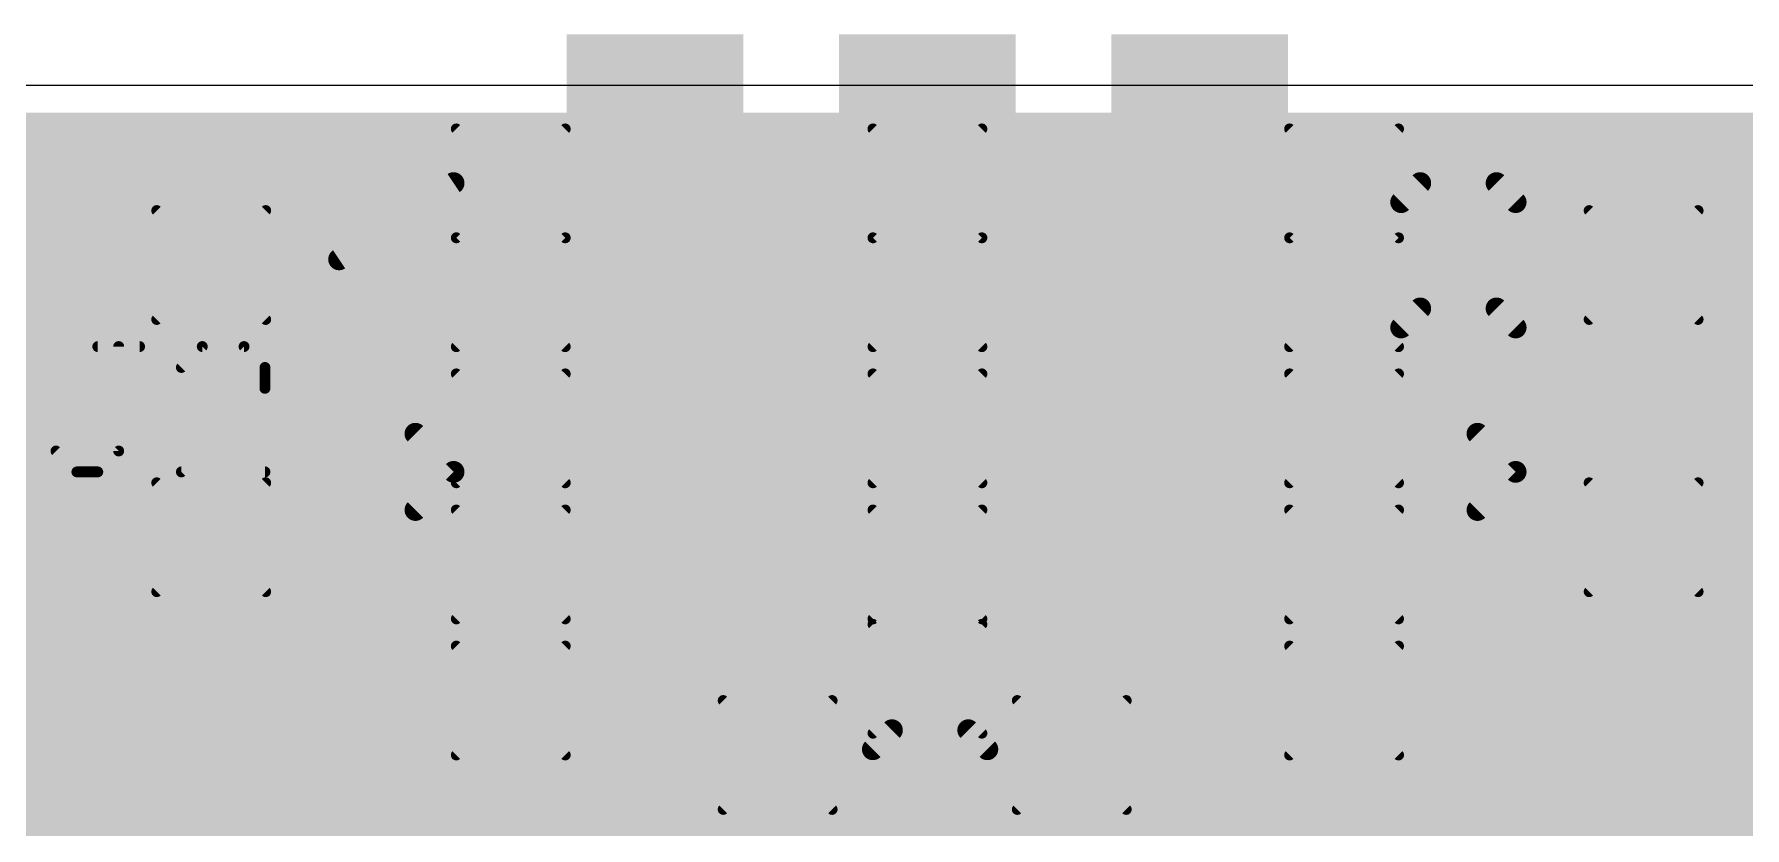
# Model space of a CAD drawing. Extents: x -1.41 to 8.41, y -3.01 to 3.01.
# Drawn here: x 0.272 to 0.9, y 0.927 to 1.219 of the extents above; entities that cross this region are included whole.
import ezdxf

# ---------------------------------------------------------------- set-up
doc = ezdxf.new("R2010")
doc.units = 0
for name, color, linetype in [('1', 12, 'CONTINUOUS'), ('145', 110, 'CONTINUOUS'), ('15', 6, 'CONTINUOUS'), ('16', 5, 'CONTINUOUS'), ('18', 110, 'CONTINUOUS'), ('2', 4, 'CONTINUOUS'), ('20', 6, 'CONTINUOUS'), ('22', 53, 'CONTINUOUS'), ('25', 53, 'CONTINUOUS'), ('29', 253, 'CONTINUOUS')]:
    doc.layers.add(name, color=color, linetype=linetype)

# ---------------------------------------------------------------- blocks, each defined once
blk = doc.blocks.new('RECT')
blk.add_solid([(-0.5, -0.5), (0.5, -0.5), (-0.5, 0.5), (0.5, 0.5)])
blk = doc.blocks.new('ROUNDV')
at = {"const_width": 0.5}
blk.add_lwpolyline([(0, -0.25, 1), (0, 0.25, 1), (0, -0.25)], format="xyb", dxfattribs=at)

msp = doc.modelspace()

# ---------------------------------------------------------------- linework, layer by layer
at = {"layer": '1'}
for points, const_width in [([(0.02, 1.18), (0.4525, 1.18)], 0.02), ([(0.4525, 1.18), (0.4525, 0.970716)], 0.02), ([(0.5475, 0.970716), (0.5475, 1.18)], 0.02), ([(0.5475, 1.18), (0.6525, 1.18)], 0.02), ([(0.6525, 1.18), (0.6525, 0.970716)], 0.02), ([(0.7475, 0.970716), (0.7475, 1.18)], 0.02), ([(0.7475, 1.18), (1.18, 1.18)], 0.02), ([(0.02, 1.16), (0.4525, 1.16)], 0.02), ([(0.5475, 1.16), (0.6525, 1.16)], 0.02), ([(0.7475, 1.16), (1.18, 1.16)], 0.02), ([(0.02, 1.14), (0.4525, 1.14)], 0.02), ([(0.5475, 1.14), (0.6525, 1.14)], 0.02), ([(0.7475, 1.14), (1.18, 1.14)], 0.02), ([(0.02, 1.12), (0.4525, 1.12)], 0.02), ([(0.5475, 1.12), (0.6525, 1.12)], 0.02), ([(0.7475, 1.12), (1.18, 1.12)], 0.02), ([(0.02, 1.1), (0.4525, 1.1)], 0.02), ([(0.5475, 1.1), (0.6525, 1.1)], 0.02), ([(0.7475, 1.1), (1.18, 1.1)], 0.02), ([(0.5, 0.9), (0.5, 1.089)], 0.03), ([(0.697, 0.817), (0.697, 1.089)], 0.03), ([(0.697, 1.089), (0.7, 1.089)], 0.03), ([(0.02, 1.08), (0.4525, 1.08)], 0.02), ([(0.5475, 1.08), (0.6525, 1.08)], 0.02), ([(0.7475, 1.08), (1.18, 1.08)], 0.02), ([(0.02, 1.06), (0.4525, 1.06)], 0.02), ([(0.5475, 1.06), (0.6525, 1.06)], 0.02), ([(0.7475, 1.06), (1.18, 1.06)], 0.02), ([(0.224853, 1.04), (0.4525, 1.04)], 0.02), ([(0.5475, 1.04), (0.6525, 1.04)], 0.02), ([(0.7475, 1.04), (1.18, 1.04)], 0.02), ([(0.242517, 1.02), (0.4525, 1.02)], 0.02), ([(0.5475, 1.02), (0.6525, 1.02)], 0.02), ([(0.7475, 1.02), (1.18, 1.02)], 0.02), ([(0.25, 1), (0.4525, 1)], 0.02), ([(0.5475, 1), (0.6525, 1)], 0.02), ([(0.7475, 1), (1.18, 1)], 0.02), ([(0.25, 0.98), (0.4525, 0.98)], 0.02), ([(0.5475, 0.98), (0.6525, 0.98)], 0.02), ([(0.7475, 0.98), (1.18, 0.98)], 0.02), ([(0.4525, 0.970716), (0.464216, 0.959)], 0.02), ([(0.535784, 0.959), (0.5475, 0.970716)], 0.02), ([(0.6525, 0.970716), (0.662, 0.961216)], 0.02), ([(0.735784, 0.959), (0.7475, 0.970716)], 0.02), ([(0.242517, 0.96), (0.463216, 0.96)], 0.02), ([(0.464216, 0.959), (0.465, 0.959)], 0.02), ([(0.465, 0.959), (0.465, 0.893038)], 0.02), ([(0.535, 0.914497), (0.535, 0.959)], 0.02), ([(0.535, 0.959), (0.535784, 0.959)], 0.02), ([(0.536784, 0.96), (0.662, 0.96)], 0.02), ([(0.662, 0.961216), (0.662, 0.854716)], 0.02), ([(0.732, 0.805376), (0.732, 0.959)], 0.02), ([(0.732, 0.959), (0.735784, 0.959)], 0.02), ([(0.736784, 0.96), (1.18, 0.96)], 0.02), ([(0.224853, 0.94), (0.465, 0.94)], 0.02), ([(0.535, 0.94), (0.662, 0.94)], 0.02), ([(0.732, 0.94), (1.18, 0.94)], 0.02), ([(0.737, 0.851), (0.737, 0.927)], 0.027), ([(0.02, 0.92), (0.465, 0.92)], 0.02), ([(0.535, 0.92), (0.662, 0.92)], 0.02), ([(0.732, 0.92), (1.18, 0.92)], 0.02)]:
    msp.add_lwpolyline(points, dxfattribs=dict(at, const_width=const_width))
for points, const_width in [([(0.4575, 1.18, 1), (0.4475, 1.18)], 0.01), ([(0.4525, 1.175, 1), (0.4525, 1.185)], 0.01), ([(0.5525, 1.18, 1), (0.5425, 1.18)], 0.01), ([(0.5475, 1.185, 1), (0.5475, 1.175)], 0.01), ([(0.6575, 1.18, 1), (0.6475, 1.18)], 0.01), ([(0.6525, 1.175, 1), (0.6525, 1.185)], 0.01), ([(0.7525, 1.18, 1), (0.7425, 1.18)], 0.01), ([(0.7475, 1.185, 1), (0.7475, 1.175)], 0.01), ([(0.4525, 1.155, 1), (0.4525, 1.165)], 0.01), ([(0.5475, 1.165, 1), (0.5475, 1.155)], 0.01), ([(0.6525, 1.155, 1), (0.6525, 1.165)], 0.01), ([(0.7475, 1.165, 1), (0.7475, 1.155)], 0.01), ([(0.4525, 1.135, 1), (0.4525, 1.145)], 0.01), ([(0.5475, 1.145, 1), (0.5475, 1.135)], 0.01), ([(0.6525, 1.135, 1), (0.6525, 1.145)], 0.01), ([(0.7475, 1.145, 1), (0.7475, 1.135)], 0.01), ([(0.4525, 1.115, 1), (0.4525, 1.125)], 0.01), ([(0.5475, 1.125, 1), (0.5475, 1.115)], 0.01), ([(0.6525, 1.115, 1), (0.6525, 1.125)], 0.01), ([(0.7475, 1.125, 1), (0.7475, 1.115)], 0.01), ([(0.4525, 1.095, 1), (0.4525, 1.105)], 0.01), ([(0.5475, 1.105, 1), (0.5475, 1.095)], 0.01), ([(0.6525, 1.095, 1), (0.6525, 1.105)], 0.01), ([(0.7475, 1.105, 1), (0.7475, 1.095)], 0.01), ([(0.5075, 1.089, 1), (0.4925, 1.089)], 0.015), ([(0.7045, 1.089, 1), (0.6895, 1.089)], 0.015), ([(0.697, 1.0965, 1), (0.697, 1.0815)], 0.015), ([(0.7, 1.0815, 1), (0.7, 1.0965)], 0.015), ([(0.4525, 1.075, 1), (0.4525, 1.085)], 0.01), ([(0.5475, 1.085, 1), (0.5475, 1.075)], 0.01), ([(0.6525, 1.075, 1), (0.6525, 1.085)], 0.01), ([(0.7475, 1.085, 1), (0.7475, 1.075)], 0.01), ([(0.4525, 1.055, 1), (0.4525, 1.065)], 0.01), ([(0.5475, 1.065, 1), (0.5475, 1.055)], 0.01), ([(0.6525, 1.055, 1), (0.6525, 1.065)], 0.01), ([(0.7475, 1.065, 1), (0.7475, 1.055)], 0.01), ([(0.4525, 1.035, 1), (0.4525, 1.045)], 0.01), ([(0.5475, 1.045, 1), (0.5475, 1.035)], 0.01), ([(0.6525, 1.035, 1), (0.6525, 1.045)], 0.01), ([(0.7475, 1.045, 1), (0.7475, 1.035)], 0.01), ([(0.4525, 1.015, 1), (0.4525, 1.025)], 0.01), ([(0.5475, 1.025, 1), (0.5475, 1.015)], 0.01), ([(0.6525, 1.015, 1), (0.6525, 1.025)], 0.01), ([(0.7475, 1.025, 1), (0.7475, 1.015)], 0.01), ([(0.4525, 0.995, 1), (0.4525, 1.005)], 0.01), ([(0.5475, 1.005, 1), (0.5475, 0.995)], 0.01), ([(0.6525, 0.995, 1), (0.6525, 1.005)], 0.01), ([(0.7475, 1.005, 1), (0.7475, 0.995)], 0.01), ([(0.4525, 0.975, 1), (0.4525, 0.985)], 0.01), ([(0.5475, 0.985, 1), (0.5475, 0.975)], 0.01), ([(0.6525, 0.975, 1), (0.6525, 0.985)], 0.01), ([(0.7475, 0.985, 1), (0.7475, 0.975)], 0.01), ([(0.456036, 0.974251, 1), (0.448964, 0.96718)], 0.01), ([(0.551035, 0.96718, 1), (0.543964, 0.974251)], 0.01), ([(0.656036, 0.974251, 1), (0.648964, 0.96718)], 0.01), ([(0.751035, 0.96718, 1), (0.743964, 0.974251)], 0.01), ([(0.4475, 0.970716, 1), (0.4575, 0.970716)], 0.01), ([(0.5425, 0.970716, 1), (0.5525, 0.970716)], 0.01), ([(0.6475, 0.970716, 1), (0.6575, 0.970716)], 0.01), ([(0.7425, 0.970716, 1), (0.7525, 0.970716)], 0.01), ([(0.464216, 0.964, 1), (0.464216, 0.954)], 0.01), ([(0.47, 0.959, 1), (0.46, 0.959)], 0.01), ([(0.46068, 0.955464, 1), (0.467751, 0.962536)], 0.01), ([(0.463216, 0.955, 1), (0.463216, 0.965)], 0.01), ([(0.465, 0.954, 1), (0.465, 0.964)], 0.01), ([(0.54, 0.959, 1), (0.53, 0.959)], 0.01), ([(0.535, 0.964, 1), (0.535, 0.954)], 0.01), ([(0.532249, 0.962536, 1), (0.53932, 0.955464)], 0.01), ([(0.536784, 0.965, 1), (0.536784, 0.955)], 0.01), ([(0.535784, 0.954, 1), (0.535784, 0.964)], 0.01), ([(0.667, 0.961216, 1), (0.657, 0.961216)], 0.01), ([(0.658464, 0.95768, 1), (0.665536, 0.964751)], 0.01), ([(0.662, 0.955, 1), (0.662, 0.965)], 0.01), ([(0.737, 0.959, 1), (0.727, 0.959)], 0.01), ([(0.732, 0.964, 1), (0.732, 0.954)], 0.01), ([(0.732249, 0.962536, 1), (0.73932, 0.955464)], 0.01), ([(0.736784, 0.965, 1), (0.736784, 0.955)], 0.01), ([(0.735784, 0.954, 1), (0.735784, 0.964)], 0.01), ([(0.465, 0.935, 1), (0.465, 0.945)], 0.01), ([(0.535, 0.945, 1), (0.535, 0.935)], 0.01), ([(0.662, 0.935, 1), (0.662, 0.945)], 0.01), ([(0.732, 0.945, 1), (0.732, 0.935)], 0.01), ([(0.74375, 0.927, 1), (0.73025, 0.927)], 0.0135), ([(0.465, 0.915, 1), (0.465, 0.925)], 0.01), ([(0.535, 0.925, 1), (0.535, 0.915)], 0.01), ([(0.662, 0.915, 1), (0.662, 0.925)], 0.01), ([(0.732, 0.925, 1), (0.732, 0.915)], 0.01)]:
    msp.add_lwpolyline(points, format="xyb", dxfattribs=dict(at, const_width=const_width))
at = {"layer": '145', "const_width": 0.004}
for points in [[(0.427, 1.184), (0.467, 1.144)], [(0.467, 1.184), (0.427, 1.144)], [(0.58, 1.184), (0.62, 1.144)], [(0.62, 1.184), (0.58, 1.144)], [(0.733, 1.184), (0.773, 1.144)], [(0.773, 1.184), (0.733, 1.144)], [(0.317, 1.154), (0.357, 1.114)], [(0.357, 1.154), (0.317, 1.114)], [(0.843, 1.154), (0.883, 1.114)], [(0.883, 1.154), (0.843, 1.114)], [(0.427, 1.144), (0.467, 1.104)], [(0.467, 1.144), (0.427, 1.104)], [(0.58, 1.144), (0.62, 1.104)], [(0.62, 1.144), (0.58, 1.104)], [(0.733, 1.144), (0.773, 1.104)], [(0.773, 1.144), (0.733, 1.104)], [(0.427, 1.094), (0.467, 1.054)], [(0.467, 1.094), (0.427, 1.054)], [(0.58, 1.094), (0.62, 1.054)], [(0.62, 1.094), (0.58, 1.054)], [(0.733, 1.094), (0.773, 1.054)], [(0.773, 1.094), (0.733, 1.054)], [(0.317, 1.054), (0.357, 1.014)], [(0.357, 1.054), (0.317, 1.014)], [(0.843, 1.054), (0.883, 1.014)], [(0.883, 1.054), (0.843, 1.014)], [(0.427, 1.044), (0.467, 1.004)], [(0.467, 1.044), (0.427, 1.004)], [(0.58, 1.044), (0.62, 1.004)], [(0.62, 1.044), (0.58, 1.004)], [(0.733, 1.044), (0.773, 1.004)], [(0.773, 1.044), (0.733, 1.004)], [(0.58, 1.002), (0.62, 0.962)], [(0.62, 1.002), (0.58, 0.962)], [(0.427, 0.994), (0.467, 0.954)], [(0.467, 0.994), (0.427, 0.954)], [(0.733, 0.994), (0.773, 0.954)], [(0.773, 0.994), (0.733, 0.954)], [(0.525, 0.974), (0.565, 0.934)], [(0.565, 0.974), (0.525, 0.934)], [(0.633, 0.974), (0.673, 0.934)], [(0.673, 0.974), (0.633, 0.934)]]:
    msp.add_lwpolyline(points, dxfattribs=at)
at = {"layer": '145', "const_width": 0.002}
for points in [[(0.427707, 1.184707, 1), (0.426293, 1.183293)], [(0.467707, 1.183293, 1), (0.466293, 1.184707)], [(0.580707, 1.184707, 1), (0.579293, 1.183293)], [(0.620707, 1.183293, 1), (0.619293, 1.184707)], [(0.733707, 1.184707, 1), (0.732293, 1.183293)], [(0.773707, 1.183293, 1), (0.772293, 1.184707)], [(0.317707, 1.154707, 1), (0.316293, 1.153293)], [(0.357707, 1.153293, 1), (0.356293, 1.154707)], [(0.843707, 1.154707, 1), (0.842293, 1.153293)], [(0.883707, 1.153293, 1), (0.882293, 1.154707)], [(0.427707, 1.144707, 1), (0.426293, 1.143293)], [(0.426293, 1.144707, 1), (0.427707, 1.143293)], [(0.467707, 1.143293, 1), (0.466293, 1.144707)], [(0.466293, 1.143293, 1), (0.467707, 1.144707)], [(0.580707, 1.144707, 1), (0.579293, 1.143293)], [(0.579293, 1.144707, 1), (0.580707, 1.143293)], [(0.620707, 1.143293, 1), (0.619293, 1.144707)], [(0.619293, 1.143293, 1), (0.620707, 1.144707)], [(0.733707, 1.144707, 1), (0.732293, 1.143293)], [(0.732293, 1.144707, 1), (0.733707, 1.143293)], [(0.773707, 1.143293, 1), (0.772293, 1.144707)], [(0.772293, 1.143293, 1), (0.773707, 1.144707)], [(0.316293, 1.114707, 1), (0.317707, 1.113293)], [(0.356293, 1.113293, 1), (0.357707, 1.114707)], [(0.842293, 1.114707, 1), (0.843707, 1.113293)], [(0.882293, 1.113293, 1), (0.883707, 1.114707)], [(0.426293, 1.104707, 1), (0.427707, 1.103293)], [(0.466293, 1.103293, 1), (0.467707, 1.104707)], [(0.579293, 1.104707, 1), (0.580707, 1.103293)], [(0.619293, 1.103293, 1), (0.620707, 1.104707)], [(0.732293, 1.104707, 1), (0.733707, 1.103293)], [(0.772293, 1.103293, 1), (0.773707, 1.104707)], [(0.427707, 1.094707, 1), (0.426293, 1.093293)], [(0.467707, 1.093293, 1), (0.466293, 1.094707)], [(0.580707, 1.094707, 1), (0.579293, 1.093293)], [(0.620707, 1.093293, 1), (0.619293, 1.094707)], [(0.733707, 1.094707, 1), (0.732293, 1.093293)], [(0.773707, 1.093293, 1), (0.772293, 1.094707)], [(0.317707, 1.054707, 1), (0.316293, 1.053293)], [(0.357707, 1.053293, 1), (0.356293, 1.054707)], [(0.426293, 1.054707, 1), (0.427707, 1.053293)], [(0.466293, 1.053293, 1), (0.467707, 1.054707)], [(0.579293, 1.054707, 1), (0.580707, 1.053293)], [(0.619293, 1.053293, 1), (0.620707, 1.054707)], [(0.732293, 1.054707, 1), (0.733707, 1.053293)], [(0.772293, 1.053293, 1), (0.773707, 1.054707)], [(0.843707, 1.054707, 1), (0.842293, 1.053293)], [(0.883707, 1.053293, 1), (0.882293, 1.054707)], [(0.427707, 1.044707, 1), (0.426293, 1.043293)], [(0.467707, 1.043293, 1), (0.466293, 1.044707)], [(0.580707, 1.044707, 1), (0.579293, 1.043293)], [(0.620707, 1.043293, 1), (0.619293, 1.044707)], [(0.733707, 1.044707, 1), (0.732293, 1.043293)], [(0.773707, 1.043293, 1), (0.772293, 1.044707)], [(0.316293, 1.014707, 1), (0.317707, 1.013293)], [(0.356293, 1.013293, 1), (0.357707, 1.014707)], [(0.842293, 1.014707, 1), (0.843707, 1.013293)], [(0.882293, 1.013293, 1), (0.883707, 1.014707)], [(0.426293, 1.004707, 1), (0.427707, 1.003293)], [(0.466293, 1.003293, 1), (0.467707, 1.004707)], [(0.579293, 1.004707, 1), (0.580707, 1.003293)], [(0.619293, 1.003293, 1), (0.620707, 1.004707)], [(0.732293, 1.004707, 1), (0.733707, 1.003293)], [(0.772293, 1.003293, 1), (0.773707, 1.004707)], [(0.580707, 1.002707, 1), (0.579293, 1.001293)], [(0.620707, 1.001293, 1), (0.619293, 1.002707)], [(0.427707, 0.994707, 1), (0.426293, 0.993293)], [(0.467707, 0.993293, 1), (0.466293, 0.994707)], [(0.733707, 0.994707, 1), (0.732293, 0.993293)], [(0.773707, 0.993293, 1), (0.772293, 0.994707)], [(0.525707, 0.974707, 1), (0.524293, 0.973293)], [(0.565707, 0.973293, 1), (0.564293, 0.974707)], [(0.633707, 0.974707, 1), (0.632293, 0.973293)], [(0.673707, 0.973293, 1), (0.672293, 0.974707)], [(0.579293, 0.962707, 1), (0.580707, 0.961293)], [(0.619293, 0.961293, 1), (0.620707, 0.962707)], [(0.426293, 0.954707, 1), (0.427707, 0.953293)], [(0.466293, 0.953293, 1), (0.467707, 0.954707)], [(0.732293, 0.954707, 1), (0.733707, 0.953293)], [(0.772293, 0.953293, 1), (0.773707, 0.954707)], [(0.524293, 0.934707, 1), (0.525707, 0.933293)], [(0.564293, 0.933293, 1), (0.565707, 0.934707)], [(0.632293, 0.934707, 1), (0.633707, 0.933293)], [(0.672293, 0.933293, 1), (0.673707, 0.934707)]]:
    msp.add_lwpolyline(points, format="xyb", dxfattribs=at)
at = {"layer": '15', "const_width": 0.016}
for points in [[(0.018, 1.182), (1.182, 1.182)], [(0.018, 1.168), (1.182, 1.168)], [(0.018, 1.152), (1.182, 1.152)], [(0.018, 1.136), (1.182, 1.136)], [(0.018, 1.12), (1.182, 1.12)], [(0.018, 1.104), (1.182, 1.104)], [(0.018, 1.088), (1.182, 1.088)], [(0.018, 1.072), (1.182, 1.072)], [(0.018, 1.056), (1.182, 1.056)], [(0.018, 1.04), (1.182, 1.04)], [(0.018, 1.024), (1.182, 1.024)], [(0.018, 1.008), (1.182, 1.008)], [(0.018, 0.992), (1.182, 0.992)], [(0.018, 0.976), (1.182, 0.976)], [(0.018, 0.96), (1.182, 0.96)], [(0.018, 0.944), (1.182, 0.944)], [(0.018, 0.928), (1.182, 0.928)]]:
    msp.add_lwpolyline(points, dxfattribs=at)
at = {"layer": '16', "const_width": 0.02}
for points in [[(0.02, 1.18), (1.18, 1.18)], [(0.02, 1.16), (1.18, 1.16)], [(0.02, 1.14), (1.18, 1.14)], [(0.02, 1.12), (1.18, 1.12)], [(0.02, 1.1), (1.18, 1.1)], [(0.02, 1.08), (1.18, 1.08)], [(0.02, 1.06), (1.18, 1.06)], [(0.02, 1.04), (1.18, 1.04)], [(0.02, 1.02), (1.18, 1.02)], [(0.02, 1), (1.18, 1)], [(0.02, 0.98), (1.18, 0.98)], [(0.02, 0.96), (1.18, 0.96)], [(0.02, 0.94), (1.18, 0.94)], [(0.02, 0.92), (1.18, 0.92)]]:
    msp.add_lwpolyline(points, dxfattribs=at)
at = {"layer": '2', "const_width": 0.016}
for points in [[(0.018, 1.182), (1.182, 1.182)], [(0.018, 1.168), (1.182, 1.168)], [(0.018, 1.152), (1.182, 1.152)], [(0.018, 1.136), (1.182, 1.136)], [(0.018, 1.12), (1.182, 1.12)], [(0.018, 1.104), (1.182, 1.104)], [(0.018, 1.088), (1.182, 1.088)], [(0.018, 1.072), (1.182, 1.072)], [(0.018, 1.056), (1.182, 1.056)], [(0.018, 1.04), (1.182, 1.04)], [(0.018, 1.024), (1.182, 1.024)], [(0.018, 1.008), (1.182, 1.008)], [(0.018, 0.992), (1.182, 0.992)], [(0.018, 0.976), (1.182, 0.976)], [(0.018, 0.96), (1.182, 0.96)], [(0.018, 0.944), (1.182, 0.944)], [(0.018, 0.928), (1.182, 0.928)]]:
    msp.add_lwpolyline(points, dxfattribs=at)
at = {"layer": '20'}
msp.add_line((1.2, 1.2), (0, 1.2), dxfattribs=at)
at = {"layer": '25'}
for points, const_width in [([(0.383964, 1.136078), (0.426, 1.164102)], 0.008), ([(0.426, 1.164102), (0.383964, 1.164102)], 0.008), ([(0.78097, 1.164102), (0.773964, 1.157096)], 0.008), ([(0.808994, 1.164102), (0.78097, 1.164102)], 0.008), ([(0.816, 1.157096), (0.808994, 1.164102)], 0.008), ([(0.773964, 1.157096), (0.773964, 1.136078)], 0.008), ([(0.816, 1.136078), (0.816, 1.157096)], 0.008), ([(0.426, 1.136078), (0.383964, 1.136078)], 0.008), ([(0.773964, 1.136078), (0.816, 1.136078)], 0.008), ([(0.383964, 1.118063), (0.383964, 1.090039)], 0.008), ([(0.426, 1.090039), (0.426, 1.118063)], 0.008), ([(0.78097, 1.118063), (0.773964, 1.111057)], 0.008), ([(0.808994, 1.118063), (0.78097, 1.118063)], 0.008), ([(0.816, 1.111057), (0.808994, 1.118063)], 0.008), ([(0.773964, 1.111057), (0.773964, 1.090039)], 0.008), ([(0.816, 1.090039), (0.816, 1.111057)], 0.008), ([(0.295346, 1.104039), (0.310693, 1.104039)], 0.004), ([(0.30302, 1.065673), (0.30302, 1.104039)], 0.004), ([(0.333712, 1.104039), (0.326039, 1.096366)], 0.004), ([(0.349059, 1.104039), (0.333712, 1.104039)], 0.004), ([(0.356732, 1.096366), (0.349059, 1.104039)], 0.004), ([(0.404982, 1.090039), (0.404982, 1.104051)], 0.008), ([(0.356732, 1.088693), (0.356732, 1.096366)], 0.004), ([(0.383964, 1.090039), (0.426, 1.090039)], 0.008), ([(0.773964, 1.090039), (0.816, 1.090039)], 0.008), ([(0.326039, 1.058), (0.356732, 1.088693)], 0.004), ([(0.411988, 1.072024), (0.383964, 1.072024)], 0.008), ([(0.426, 1.058012), (0.411988, 1.072024)], 0.008), ([(0.801988, 1.072024), (0.773964, 1.072024)], 0.008), ([(0.816, 1.058012), (0.801988, 1.072024)], 0.008), ([(0.28, 1.065673), (0.287673, 1.058)], 0.004), ([(0.295346, 1.058), (0.30302, 1.065673)], 0.004), ([(0.411988, 1.044), (0.426, 1.058012)], 0.008), ([(0.801988, 1.044), (0.816, 1.058012)], 0.008), ([(0.287673, 1.058), (0.295346, 1.058)], 0.004), ([(0.356732, 1.058), (0.326039, 1.058)], 0.004), ([(0.383964, 1.044), (0.411988, 1.044)], 0.008), ([(0.773964, 1.044), (0.801988, 1.044)], 0.008), ([(0.58697, 0.963102), (0.579964, 0.956096)], 0.008), ([(0.614994, 0.963102), (0.58697, 0.963102)], 0.008), ([(0.622, 0.956096), (0.614994, 0.963102)], 0.008), ([(0.579964, 0.956096), (0.579964, 0.935078)], 0.008), ([(0.622, 0.935078), (0.622, 0.956096)], 0.008), ([(0.579964, 0.935078), (0.622, 0.935078)], 0.008)]:
    msp.add_lwpolyline(points, dxfattribs=dict(at, const_width=const_width))
for points, const_width in [([(0.383964, 1.166102, 1), (0.383964, 1.162102)], 0.004), ([(0.427109, 1.162438, 1), (0.424891, 1.165766)], 0.004), ([(0.426, 1.162102, 1), (0.426, 1.166102)], 0.004), ([(0.78097, 1.166102, 1), (0.78097, 1.162102)], 0.004), ([(0.782384, 1.162688, 1), (0.779556, 1.165517)], 0.004), ([(0.810408, 1.165517, 1), (0.80758, 1.162688)], 0.004), ([(0.808994, 1.162102, 1), (0.808994, 1.166102)], 0.004), ([(0.775964, 1.157096, 1), (0.771964, 1.157096)], 0.004), ([(0.77255, 1.158511, 1), (0.775378, 1.155682)], 0.004), ([(0.818, 1.157096, 1), (0.814, 1.157096)], 0.004), ([(0.814586, 1.155682, 1), (0.817414, 1.158511)], 0.004), ([(0.383964, 1.138078, 1), (0.383964, 1.134078)], 0.004), ([(0.382855, 1.137743, 1), (0.385073, 1.134414)], 0.004), ([(0.426, 1.134078, 1), (0.426, 1.138078)], 0.004), ([(0.773964, 1.138078, 1), (0.773964, 1.134078)], 0.004), ([(0.771964, 1.136078, 1), (0.775964, 1.136078)], 0.004), ([(0.814, 1.136078, 1), (0.818, 1.136078)], 0.004), ([(0.816, 1.134078, 1), (0.816, 1.138078)], 0.004), ([(0.385964, 1.118063, 1), (0.381964, 1.118063)], 0.004), ([(0.428, 1.118063, 1), (0.424, 1.118063)], 0.004), ([(0.78097, 1.120063, 1), (0.78097, 1.116063)], 0.004), ([(0.782384, 1.116649, 1), (0.779556, 1.119477)], 0.004), ([(0.810408, 1.119477, 1), (0.80758, 1.116649)], 0.004), ([(0.808994, 1.116063, 1), (0.808994, 1.120063)], 0.004), ([(0.775964, 1.111057, 1), (0.771964, 1.111057)], 0.004), ([(0.77255, 1.112471, 1), (0.775378, 1.109643)], 0.004), ([(0.818, 1.111057, 1), (0.814, 1.111057)], 0.004), ([(0.814586, 1.109643, 1), (0.817414, 1.112471)], 0.004), ([(0.295346, 1.105039, 1), (0.295346, 1.103039)], 0.002), ([(0.30402, 1.104039, 1), (0.30202, 1.104039)], 0.002), ([(0.310693, 1.103039, 1), (0.310693, 1.105039)], 0.002), ([(0.333712, 1.105039, 1), (0.333712, 1.103039)], 0.002), ([(0.334419, 1.103332, 1), (0.333005, 1.104746)], 0.002), ([(0.349766, 1.104746, 1), (0.348352, 1.103332)], 0.002), ([(0.349059, 1.103039, 1), (0.349059, 1.105039)], 0.002), ([(0.406982, 1.104051, 1), (0.402982, 1.104051)], 0.004), ([(0.325332, 1.097073, 1), (0.326746, 1.095659)], 0.002), ([(0.357732, 1.096366, 1), (0.355732, 1.096366)], 0.002), ([(0.356025, 1.095659, 1), (0.357439, 1.097073)], 0.002), ([(0.383964, 1.092039, 1), (0.383964, 1.088039)], 0.004), ([(0.426, 1.088039, 1), (0.426, 1.092039)], 0.004), ([(0.773964, 1.092039, 1), (0.773964, 1.088039)], 0.004), ([(0.816, 1.088039, 1), (0.816, 1.092039)], 0.004), ([(0.355732, 1.088693, 1), (0.357732, 1.088693)], 0.002), ([(0.357439, 1.087986, 1), (0.356025, 1.0894)], 0.002), ([(0.381964, 1.090039, 1), (0.385964, 1.090039)], 0.004), ([(0.402982, 1.090039, 1), (0.406982, 1.090039)], 0.004), ([(0.424, 1.090039, 1), (0.428, 1.090039)], 0.004), ([(0.771964, 1.090039, 1), (0.775964, 1.090039)], 0.004), ([(0.814, 1.090039, 1), (0.818, 1.090039)], 0.004), ([(0.383964, 1.074024, 1), (0.383964, 1.070024)], 0.004), ([(0.413402, 1.073438, 1), (0.410574, 1.07061)], 0.004), ([(0.411988, 1.070024, 1), (0.411988, 1.074024)], 0.004), ([(0.773964, 1.074024, 1), (0.773964, 1.070024)], 0.004), ([(0.803402, 1.073438, 1), (0.800574, 1.07061)], 0.004), ([(0.801988, 1.070024, 1), (0.801988, 1.074024)], 0.004), ([(0.280707, 1.06638, 1), (0.279293, 1.064966)], 0.002), ([(0.30202, 1.065673, 1), (0.30402, 1.065673)], 0.002), ([(0.303727, 1.064966, 1), (0.302312, 1.06638)], 0.002), ([(0.427414, 1.056598, 1), (0.424586, 1.059426)], 0.004), ([(0.817414, 1.056598, 1), (0.814586, 1.059426)], 0.004), ([(0.287673, 1.059, 1), (0.287673, 1.057)], 0.002), ([(0.286966, 1.057293, 1), (0.28838, 1.058707)], 0.002), ([(0.294639, 1.058707, 1), (0.296053, 1.057293)], 0.002), ([(0.295346, 1.057, 1), (0.295346, 1.059)], 0.002), ([(0.326039, 1.059, 1), (0.326039, 1.057)], 0.002), ([(0.325332, 1.058707, 1), (0.326746, 1.057293)], 0.002), ([(0.356732, 1.057, 1), (0.356732, 1.059)], 0.002), ([(0.424586, 1.056598, 1), (0.427414, 1.059426)], 0.004), ([(0.814586, 1.056598, 1), (0.817414, 1.059426)], 0.004), ([(0.383964, 1.046, 1), (0.383964, 1.042)], 0.004), ([(0.410574, 1.045414, 1), (0.413402, 1.042586)], 0.004), ([(0.411988, 1.042, 1), (0.411988, 1.046)], 0.004), ([(0.773964, 1.046, 1), (0.773964, 1.042)], 0.004), ([(0.800574, 1.045414, 1), (0.803402, 1.042586)], 0.004), ([(0.801988, 1.042, 1), (0.801988, 1.046)], 0.004), ([(0.58697, 0.965102, 1), (0.58697, 0.961102)], 0.004), ([(0.588384, 0.961688, 1), (0.585556, 0.964517)], 0.004), ([(0.616408, 0.964517, 1), (0.61358, 0.961688)], 0.004), ([(0.614994, 0.961102, 1), (0.614994, 0.965102)], 0.004), ([(0.581964, 0.956096, 1), (0.577964, 0.956096)], 0.004), ([(0.57855, 0.957511, 1), (0.581378, 0.954682)], 0.004), ([(0.624, 0.956096, 1), (0.62, 0.956096)], 0.004), ([(0.620586, 0.954682, 1), (0.623414, 0.957511)], 0.004), ([(0.579964, 0.937078, 1), (0.579964, 0.933078)], 0.004), ([(0.577964, 0.935078, 1), (0.581964, 0.935078)], 0.004), ([(0.62, 0.935078, 1), (0.624, 0.935078)], 0.004), ([(0.622, 0.933078, 1), (0.622, 0.937078)], 0.004)]:
    msp.add_lwpolyline(points, format="xyb", dxfattribs=dict(at, const_width=const_width))

# ---------------------------------------------------------------- block references
at = {"layer": '1', "xscale": 0.055, "yscale": 0.22}
for p in [(0.5, 1.089), (0.6, 1.089), (0.7, 1.089)]:
    msp.add_blockref('RECT', p, dxfattribs=at)
at = {"layer": '18', "xscale": 0.02, "yscale": 0.02}
for p in [(0.447, 1.164), (0.447, 1.164), (0.6, 1.164), (0.6, 1.164), (0.753, 1.164), (0.753, 1.164), (0.337, 1.134), (0.337, 1.134), (0.863, 1.134), (0.863, 1.134), (0.447, 1.124), (0.447, 1.124), (0.6, 1.124), (0.6, 1.124), (0.753, 1.124), (0.753, 1.124), (0.447, 1.074), (0.447, 1.074), (0.6, 1.074), (0.6, 1.074), (0.753, 1.074), (0.753, 1.074), (0.337, 1.034), (0.337, 1.034), (0.863, 1.034), (0.863, 1.034), (0.447, 1.024), (0.447, 1.024), (0.6, 1.024), (0.6, 1.024), (0.753, 1.024), (0.753, 1.024), (0.6, 0.982), (0.6, 0.982), (0.447, 0.974), (0.447, 0.974), (0.753, 0.974), (0.753, 0.974), (0.545, 0.954), (0.545, 0.954), (0.653, 0.954), (0.653, 0.954)]:
    msp.add_blockref('ROUNDV', p, dxfattribs=at)
at = {"layer": '22', "xscale": 0.753, "yscale": 0.313}
msp.add_blockref('RECT', (0.5995, 0.9875), dxfattribs=at)
at = {"layer": '29', "xscale": 0.0649, "yscale": 0.2596}
for p in [(0.5, 1.089), (0.6, 1.089), (0.7, 1.089)]:
    msp.add_blockref('RECT', p, dxfattribs=at)

doc.saveas('drawing.dxf')
